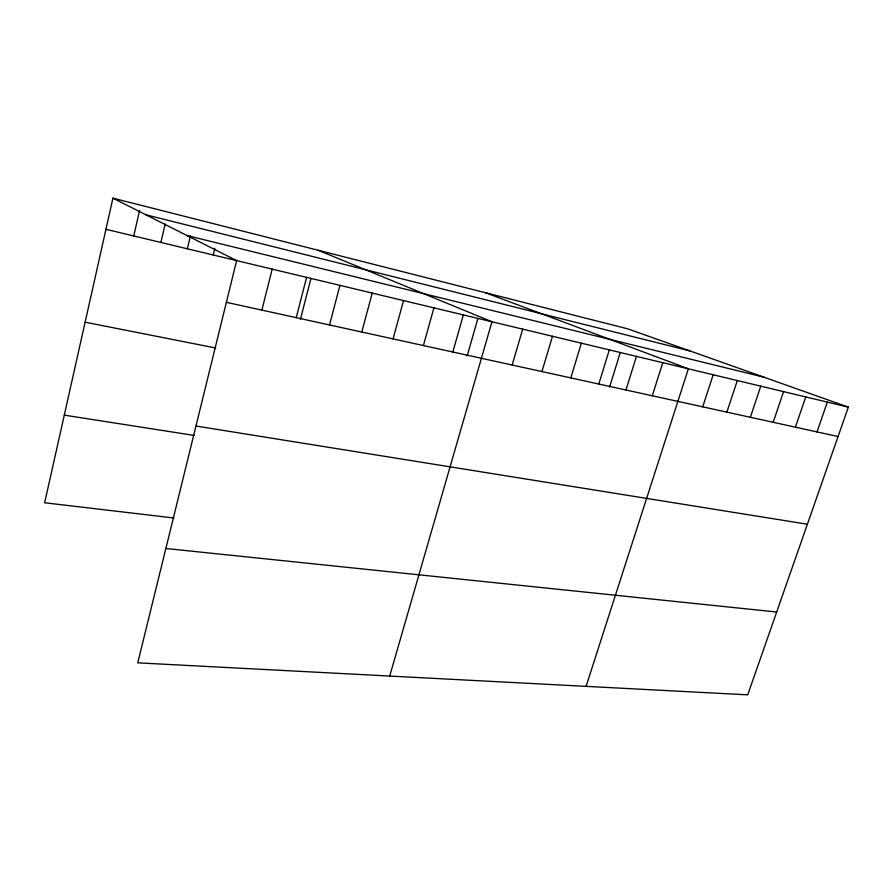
<?xml version="1.0" encoding="UTF-8"?>
<svg xmlns="http://www.w3.org/2000/svg" width="893" height="893" viewBox="0 0 893 893"><rect width="100%" height="100%" fill="white"/><g stroke="black" fill="none" stroke-linecap="round" stroke-linejoin="round"><path stroke-width="1.34" d="M112.931 198.157L236.634 260.577L137.756 662.84L747.709 694.843L848.35 407.141L627.645 328.814L112.931 198.157L44.65 502.759L173.923 518.007M133.738 235.953L139.554 210.569M160.874 242.461L165.172 223.987M187.363 248.801L190.455 235.785M213.237 254.996L214.856 248.276M261.872 310.117L272.198 269.106M296.242 317.651L306.612 277.343M300.394 319.437L310.976 278.415M329.528 324.963L339.954 285.336M361.788 332.04L372.247 293.071M393.054 338.894L403.547 300.573M423.394 345.558L433.909 307.851M452.829 352.009L463.367 314.905M467.184 355.872L477.911 318.41M389.705 676.057L491.954 321.759L318.243 250.274M512.158 365.025L522.706 329.126M541.939 371.555L552.488 336.259M570.806 377.895L581.354 343.169M598.79 384.035L609.327 349.877M609.595 386.97L620.289 352.523M625.937 389.984L636.463 356.374M652.292 395.766L662.796 362.692M586.076 686.36L688.358 368.809L485.279 292.67M702.724 406.828L713.194 374.759M726.869 412.131L737.317 380.541M750.354 417.277L760.769 386.156M773.182 422.289L783.563 391.625M795.395 427.167L805.754 396.939M817.017 431.911L827.331 402.107M165.864 548.492L776.687 612.018M64.296 415.133L194.227 435.438M195.969 426.017L807.395 524.224M85.125 322.194L215.726 348.002M226.364 302.325L838.069 436.532M105.954 229.3L848.35 407.141M187.095 235.585L763.995 377.203M145.894 214.789L689.82 350.882"/></g></svg>
